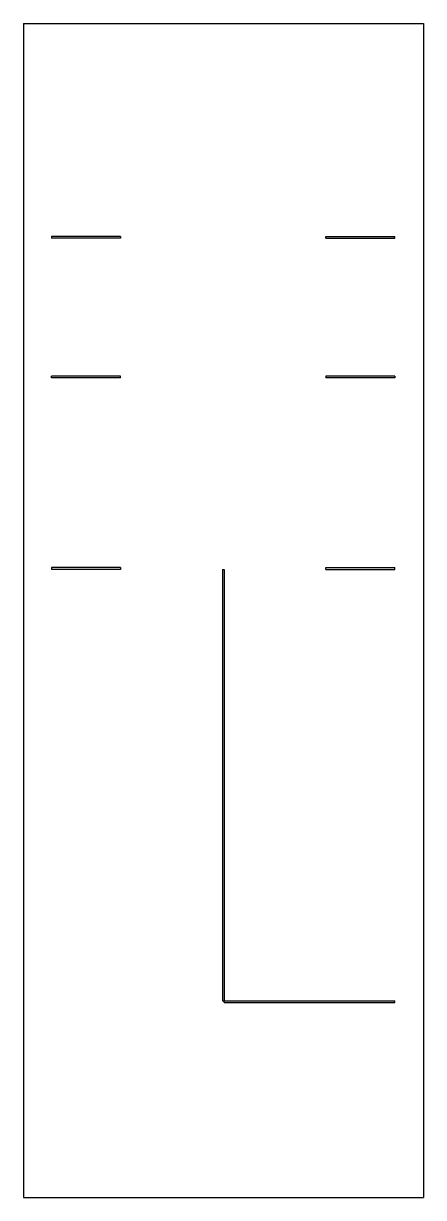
# Model space of a CAD drawing. Header units: millimetres. Extents: x 0 to 219, y 0 to 221.
# Drawn here: x 196 to 219.1, y 153.4 to 221.4 of the extents above; entities outside this region: 2.
import ezdxf

# ---------------------------------------------------------------- set-up
doc = ezdxf.new("R2010")
doc.units = ezdxf.units.MM
doc.layers.add('SERVO_RIGID', color=96, linetype='Continuous')
doc.styles.add('SLDTEXTSTYLE0', font='TXT', dxfattribs={"width": 0.7})

msp = doc.modelspace()

# ---------------------------------------------------------------- linework, layer by layer
at = {"layer": 'SERVO_RIGID'}
for p, q in [((195.966, 221.433), (219.139, 221.433)), ((195.966, 221.433), (195.966, 153.389)), ((219.139, 221.433), (219.139, 153.389)), ((201.587, 209.095), (197.587, 209.095)), ((197.587, 209.095), (197.587, 208.995)), ((201.587, 208.995), (197.587, 208.995)), ((201.587, 209.095), (201.587, 208.995)), ((213.487, 208.995), (213.487, 209.095)), ((213.487, 209.095), (217.487, 209.095)), ((213.487, 208.995), (217.487, 208.995)), ((217.487, 208.995), (217.487, 209.095)), ((201.587, 200.995), (197.587, 200.995)), ((197.587, 200.895), (197.587, 200.995)), ((201.587, 200.895), (197.587, 200.895)), ((201.587, 200.895), (201.587, 200.995)), ((217.487, 200.995), (213.487, 200.995)), ((213.487, 200.995), (213.487, 200.895)), ((217.487, 200.895), (213.487, 200.895)), ((217.487, 200.995), (217.487, 200.895)), ((201.587, 189.895), (197.587, 189.895)), ((197.587, 189.895), (197.587, 189.795)), ((201.587, 189.895), (201.587, 189.795)), ((213.487, 189.795), (213.487, 189.895)), ((213.487, 189.895), (217.487, 189.895)), ((217.487, 189.795), (217.487, 189.895)), ((201.587, 189.795), (197.587, 189.795)), ((207.487, 189.795), (207.587, 189.795)), ((207.487, 189.795), (207.487, 164.795)), ((207.587, 189.795), (207.587, 164.795)), ((213.487, 189.795), (217.487, 189.795)), ((207.487, 164.795), (207.587, 164.795)), ((207.587, 164.695), (207.587, 164.795)), ((207.587, 164.795), (217.487, 164.795)), ((207.587, 164.695), (217.487, 164.695)), ((217.487, 164.695), (217.487, 164.795)), ((195.966, 153.389), (219.139, 153.389))]:
    msp.add_line(p, q, dxfattribs=at)

# ---------------------------------------------------------------- texts
at = {"color": 7, "linetype": 'Continuous', "char_height": 5.1381, "attachment_point": 1, "style": 'SLDTEXTSTYLE0'}
for s, insert in [('SOLIDWORKS Educational Product.', (0, 14.331)), ('For Instructional Use Only.', (0, 6.623))]:
    msp.add_mtext(s, dxfattribs=dict(at, insert=insert))

doc.saveas('drawing.dxf')
